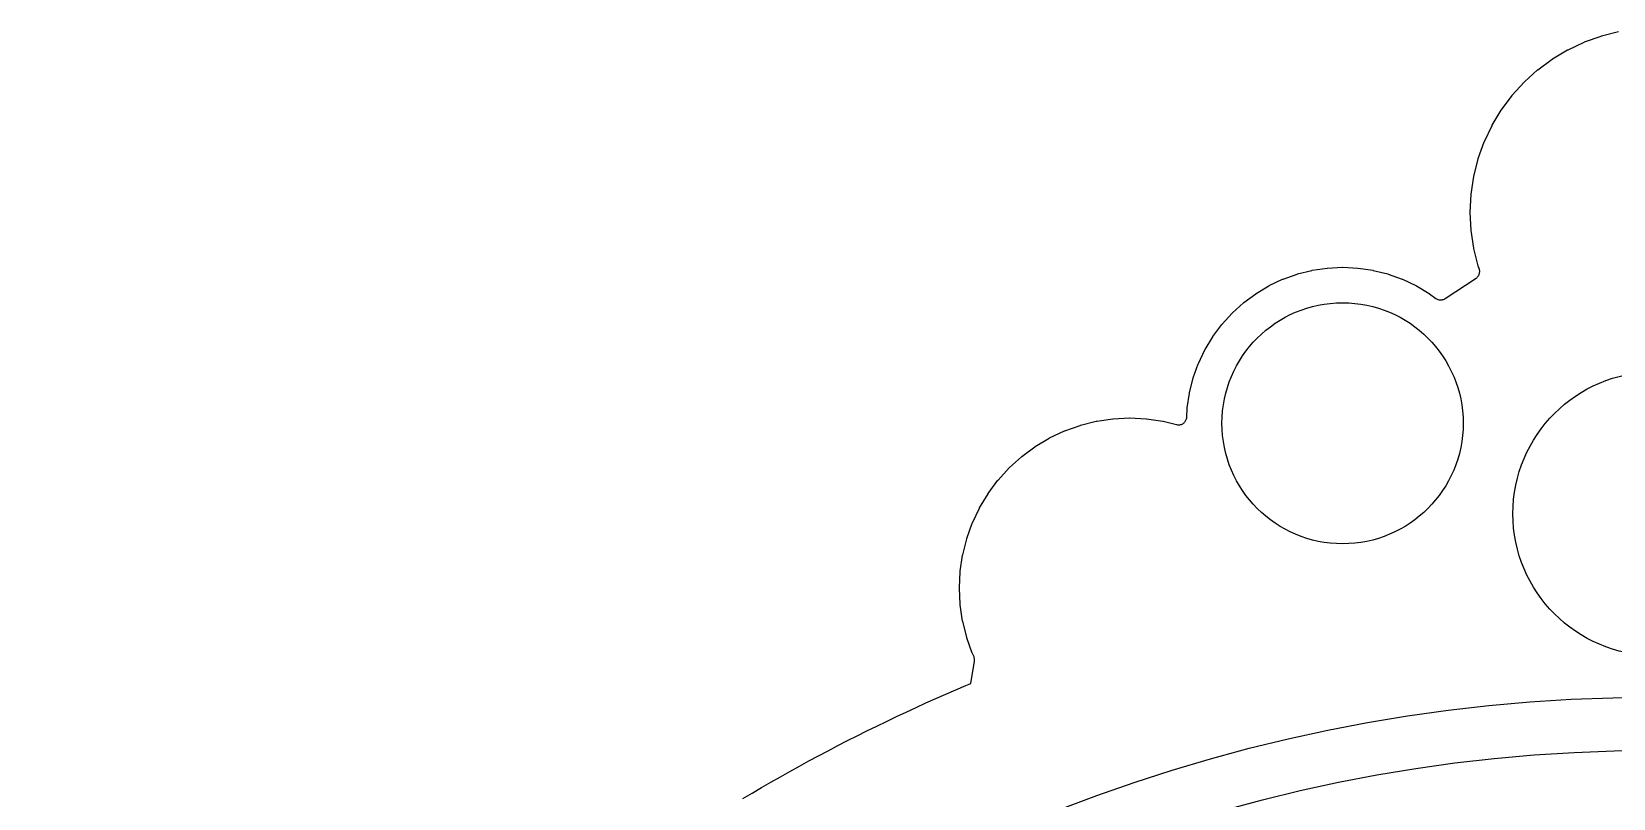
# Model space of a CAD drawing. Header units: millimetres. Extents: x -65 to 65, y -65 to 84.
# Drawn here: x -59.5 to -1.5, y 55.8 to 83.9 of the extents above; entities that cross this region are included whole.
import ezdxf

# ---------------------------------------------------------------- set-up
doc = ezdxf.new("R2010")
doc.units = ezdxf.units.MM
for name, color, linetype in [('CUT_INNER', 6, 'Continuous'), ('CUT_OUTER', 1, 'Continuous'), ('ENGRAVE', 7, 'Continuous'), ('GUIDE', 3, 'Continuous')]:
    doc.layers.add(name, color=color, linetype=linetype)

msp = doc.modelspace()

# ---------------------------------------------------------------- linework, layer by layer
at = {"layer": 'CUT_INNER'}
for centre, radius in [((-11.44, 69.5185), 4.42), ((0, 66.2035), 5.2)]:
    msp.add_circle(centre, radius, dxfattribs=at)
at = {"layer": 'CUT_OUTER'}
msp.add_lwpolyline([(-33.4167, 55.7524), (-33.074, 55.9564), (-32.73, 56.1582), (-32.3848, 56.358), (-32.0384, 56.5557), (-31.6908, 56.7512), (-31.3419, 56.9446), (-30.9919, 57.1358), (-30.6408, 57.3249), (-30.2885, 57.5118), (-29.935, 57.6966), (-29.5804, 57.8792), (-29.2247, 58.0596), (-28.8679, 58.2378), (-28.5101, 58.4138), (-28.1511, 58.5877), (-27.7911, 58.7593), (-27.43, 58.9287), (-27.0679, 59.0959), (-26.7048, 59.2609), (-26.3407, 59.4236), (-25.9756, 59.5841), (-25.6095, 59.7424), (-25.2424, 59.8984), (-25.067, 59.9717), (-24.929, 60.7995), (-24.9255, 60.8296), (-24.9251, 60.86), (-24.9278, 60.8902), (-24.9335, 60.92), (-24.9422, 60.9491), (-24.9537, 60.9771), (-25.0019, 61.0789), (-25.0075, 61.0925), (-25.2088, 61.6552), (-25.2131, 61.6693), (-25.3583, 62.249), (-25.3612, 62.2634), (-25.4489, 62.8546), (-25.4503, 62.8692), (-25.4796, 63.4661), (-25.4796, 63.4808), (-25.4503, 64.0778), (-25.4489, 64.0924), (-25.3612, 64.6836), (-25.3583, 64.698), (-25.2131, 65.2777), (-25.2088, 65.2918), (-25.0075, 65.8545), (-25.0019, 65.8681), (-24.7463, 66.4083), (-24.7394, 66.4213), (-24.4322, 66.9339), (-24.424, 66.9462), (-24.068, 67.4262), (-24.0586, 67.4376), (-23.6573, 67.8804), (-23.6469, 67.8908), (-23.2041, 68.2921), (-23.1927, 68.3015), (-22.7127, 68.6575), (-22.7004, 68.6656), (-22.1878, 68.9729), (-22.1749, 68.9798), (-21.6346, 69.2353), (-21.621, 69.241), (-21.0583, 69.4423), (-21.0442, 69.4466), (-20.4645, 69.5918), (-20.4501, 69.5947), (-19.8589, 69.6824), (-19.8443, 69.6838), (-19.2474, 69.7131), (-19.2326, 69.7131), (-18.6357, 69.6838), (-18.6211, 69.6824), (-18.0299, 69.5947), (-18.0155, 69.5918), (-17.5214, 69.468), (-17.4926, 69.4623), (-17.4633, 69.4594), (-17.4338, 69.4594), (-17.4045, 69.4623), (-17.3756, 69.468), (-17.3475, 69.4766), (-17.3203, 69.4879), (-17.2943, 69.5017), (-17.2698, 69.5181), (-17.2471, 69.5368), (-17.2263, 69.5576), (-17.2076, 69.5803), (-17.1912, 69.6048), (-17.1773, 69.6308), (-17.1661, 69.658), (-17.1575, 69.6862), (-17.1518, 69.715), (-17.1489, 69.7443), (-17.1328, 70.0718), (-17.1314, 70.0864), (-17.0512, 70.6271), (-17.0483, 70.6415), (-16.9155, 71.1718), (-16.9112, 71.1858), (-16.7271, 71.7005), (-16.7214, 71.7141), (-16.4877, 72.2082), (-16.4808, 72.2212), (-16.1998, 72.69), (-16.1916, 72.7023), (-15.866, 73.1413), (-15.8567, 73.1527), (-15.4896, 73.5577), (-15.4792, 73.5681), (-15.0742, 73.9352), (-15.0628, 73.9445), (-14.6238, 74.2701), (-14.6115, 74.2783), (-14.1427, 74.5593), (-14.1297, 74.5662), (-13.6356, 74.7999), (-13.622, 74.8056), (-13.1074, 74.9897), (-13.0933, 74.994), (-12.5631, 75.1268), (-12.5486, 75.1297), (-12.0079, 75.2099), (-11.9933, 75.2113), (-11.4474, 75.2381), (-11.4326, 75.2381), (-10.8867, 75.2113), (-10.8721, 75.2099), (-10.3314, 75.1297), (-10.3169, 75.1268), (-9.7867, 74.994), (-9.7726, 74.9897), (-9.258, 74.8056), (-9.2444, 74.7999), (-8.7503, 74.5662), (-8.7373, 74.5593), (-8.2685, 74.2783), (-8.2562, 74.2701), (-8.0261, 74.0995), (-8.0007, 74.0825), (-7.9737, 74.0683), (-7.9454, 74.0569), (-7.916, 74.0484), (-7.886, 74.0429), (-7.8555, 74.0405), (-7.825, 74.0413), (-7.7947, 74.0451), (-7.7649, 74.052), (-7.736, 74.0619), (-7.7083, 74.0746), (-7.682, 74.0902), (-6.5497, 74.8387), (-6.5268, 74.8555), (-6.5055, 74.8745), (-6.4861, 74.8953), (-6.4687, 74.9179), (-6.4536, 74.9421), (-6.4408, 74.9676), (-6.4306, 74.9942), (-6.4229, 75.0216), (-6.4178, 75.0496), (-6.4154, 75.078), (-6.4157, 75.1065), (-6.4187, 75.1349), (-6.4244, 75.1628), (-6.4327, 75.19), (-6.4664, 75.2842), (-6.4707, 75.2983), (-6.6283, 75.9275), (-6.6312, 75.942), (-6.7264, 76.5836), (-6.7278, 76.5982), (-6.7596, 77.2461), (-6.7596, 77.2608), (-6.7278, 77.9087), (-6.7264, 77.9234), (-6.6312, 78.565), (-6.6283, 78.5794), (-6.4707, 79.2087), (-6.4664, 79.2227), (-6.2479, 79.8335), (-6.2423, 79.8471), (-5.9649, 80.4335), (-5.958, 80.4464), (-5.6245, 81.0028), (-5.6163, 81.0151), (-5.2299, 81.5361), (-5.2206, 81.5474), (-4.785, 82.0281), (-4.7746, 82.0385), (-4.294, 82.4741), (-4.2826, 82.4834), (-3.7616, 82.8698), (-3.7493, 82.878), (-3.193, 83.2115), (-3.18, 83.2184), (-2.5936, 83.4958), (-2.58, 83.5014), (-1.9693, 83.7199), (-1.9552, 83.7242), (-1.326, 83.8818)], dxfattribs=at)
at = {"layer": 'ENGRAVE'}
msp.add_circle((0, 0), 57.525, dxfattribs=at)
at = {"layer": 'GUIDE'}
msp.add_circle((0, 0), 59.475, dxfattribs=at)

doc.saveas('drawing.dxf')
